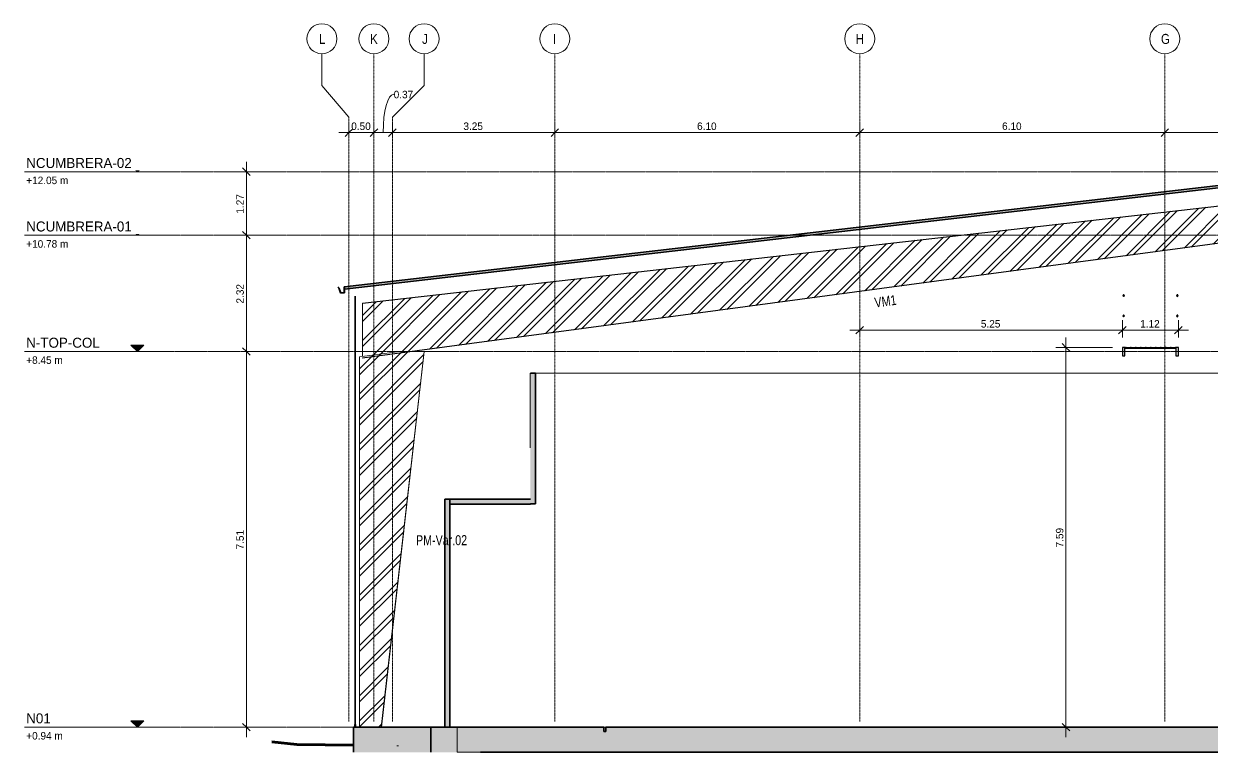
# Model space of a CAD drawing. Header units: centimetres. Extents: x -6751 to 18508, y -134 to 1674.
# Drawn here: x -6751 to -4375, y 44 to 1500 of the extents above; entities that cross this region are included whole.
import ezdxf

# ---------------------------------------------------------------- set-up
doc = ezdxf.new("R2010")
doc.units = ezdxf.units.CM
doc.linetypes.add('Centre', pattern=[3.1750000000000003, 0.6349999999999999, -0.4749999999999999, 1.59, -0.4749999999999999])
doc.linetypes.add('Grid Line', pattern=[2.2224999999999997, 1.27, -0.3174999999999999, 0.3174999999999999, -0.3174999999999999])
for name, color, linetype, lineweight in [('A-ANNO-DIMS', 7, 'Continuous', 9), ('A-ANNO-DIMS-100', 7, 'Continuous', 9), ('A-CLNG', 7, 'Continuous', 9), ('A-FLOR', 7, 'Continuous', 9), ('A-FLOR-HRAL', 7, 'Continuous', 9), ('A-FLOR-LEVL', 7, 'Continuous', 9), ('A-FLOR-PATT', 7, 'Continuous', 35), ('A-GENM', 7, 'Continuous', 9), ('A-ROOF', 7, 'Continuous', 9), ('A-ROOF-MCUT', 7, 'Continuous', 35), ('A-ROOF-PATT', 7, 'Continuous', 35), ('A-WALL', 7, 'Continuous', 9), ('A-WALL-PATT', 7, 'Continuous', 35), ('C-TOPO', 7, 'Continuous', 9), ('I-WALL', 7, 'Continuous', 9), ('S-BEAM', 7, 'Continuous', 9), ('S-BEAM-IDEN', 7, 'Continuous', 18), ('S-COLS', 7, 'Continuous', 9), ('S-COLS-IDEN', 7, 'Continuous', 9), ('S-GRID', 7, 'Continuous', 9), ('S-GRID-IDEN', 7, 'Continuous', 9)]:
    doc.layers.add(name, color=color, linetype=linetype, lineweight=lineweight)
doc.styles.add('Century Gothic', font='GOTHIC.TTF', dxfattribs={"height": 19.99999999999998})
doc.styles.add('Century Gothic_1', font='GOTHIC.TTF', dxfattribs={"height": 14.99999999999998})
doc.styles.add('Century Gothic_2', font='GOTHIC.TTF', dxfattribs={"width": 0.8, "height": 19.99999999999998})
doc.styles.add('Saira Condensed', font='SairaCondensed-Regular.ttf', dxfattribs={"height": 19.99999999999998})
doc.dimstyles.new('FCA_N_Cotas_E100', dxfattribs={"dimscale": 30.48, "dimtxt": 15.66252404576288, "dimasz": 0.4921259842519685, "dimexe": 0.6561679790026247, "dimexo": 0.6561680218144359, "dimgap": 0.03280839895013123, "dimtad": 1, "dimlfac": 0.01, "dimrnd": 0.01, "dimzin": 0, "dimdsep": 46, "dimtxsty": 'Century Gothic_1', "dimblk1": 'OBLIQUE', "dimblk2": 'OBLIQUE', "dimsah": 1, "dimcen": 0.09, "dimdle": 0.6561679790026247, "dimadec": 3, "dimazin": 2, "dimtfac": 1, "dimtdec": 4, "dimtix": 1, "dimtmove": 0, "dimatfit": 3, "dimfxl": 1, "dimtvp": 1, "dimtolj": 1, "dimtzin": 0, "dimarcsym": 2})
doc.dimstyles.new('FCA_N_Cotas_E100_1', dxfattribs={"dimscale": 30.48, "dimtxt": 15.66252404576288, "dimasz": 0.4921259842519685, "dimexe": 0.6561679790026247, "dimexo": 0.6561680218144359, "dimgap": 0.03280839895013123, "dimtad": 1, "dimlfac": 0.01, "dimrnd": 0.01, "dimzin": 0, "dimdsep": 46, "dimtxsty": 'Century Gothic_1', "dimblk1": 'OBLIQUE', "dimblk2": 'OBLIQUE', "dimsah": 1, "dimcen": 0.09, "dimdle": 0.6561679790026247, "dimadec": 3, "dimazin": 2, "dimtfac": 1, "dimtdec": 4, "dimtix": 1, "dimtmove": 1, "dimatfit": 3, "dimfxl": 1, "dimtvp": 1, "dimtolj": 1, "dimtzin": 0, "dimarcsym": 2})
pattern_1 = [(45, (0, 0), (-25.14471713899363, 25.14471713899363), []), (45, (0, 38.1), (-25.14471713899363, 25.14471713899363), [])]

# ---------------------------------------------------------------- blocks, each defined once
blk = doc.blocks.new('PQ_RVR_ARQ-01_ZZ_ZZ_MO_T_A_rvt-1-Elevación Eje 17')
at = {"layer": 'A-FLOR-PATT', "lineweight": 9, "true_color": 0xeaeaea}
blk.add_hatch(color=254, dxfattribs=at).paths.add_polyline_path([(-5870.584719506881, 539.99999999996), (-5737.48877552171, 539.99999999996), (-5737.48877552171, 549.9999999999599), (-5898.9172155008, 549.9999999999599), (-5898.9172155008, 539.99999999996)])
at = {"layer": 'A-ROOF-PATT', "lineweight": 9, "true_color": 0xeaeaea}
blk.add_hatch(color=254, dxfattribs=at).paths.add_polyline_path([(-2152.876348560925, 966.1211282790262), (-2152.876348560925, 971.1544872618617), (-4147.358685320415, 1201.930021859343), (-6109.620353959135, 974.5314956027801), (-6109.620353959135, 969.4980336984269), (-4147.358240913394, 1196.896611455512), (-2171.935462560311, 968.3264008658513)])
at = {"layer": 'A-WALL-PATT', "lineweight": 9, "true_color": 0xeaeaea}
for points in [[(-6088.212608240855, 99.00000000000001), (-6087.712608240855, 99.00000000000001), (-6087.712608240855, 955.5304604489274), (-6088.212608240855, 955.5304604489274), (-6088.212608240855, 385.9637221140121)], [(-5737.488775521703, 540.1483235341456), (-5727.488634118401, 540.1483235341456), (-5727.488634118401, 801.5449196125185), (-5737.488775521703, 801.5449196125185), (-5737.488775521703, 728.1526937201567)], [(-5908.431002869091, 94.00000000000028), (-5898.43100286909, 94.00000000000028), (-5898.43100286909, 549.9411811077658), (-5908.431002869091, 549.9411811077658), (-5908.431002869091, 385.9637221140121)], [(-6089.462608240856, 94.00000000000028), (-6086.962608240856, 94.00000000000028), (-6086.962608240856, 99.00000000000001), (-6089.462608240856, 99.00000000000001)]]:
    blk.add_hatch(color=254, dxfattribs=at).paths.add_polyline_path(points)
at = {"layer": 'A-WALL-PATT', "lineweight": 9, "true_color": 0xe5e5e5}
h = blk.add_hatch(dxfattribs=at)
h.set_pattern_fill('FP_2', color=254, style=0, pattern_type=2)
h.set_pattern_definition([(90, (-5737.326999999999, 0), (-0.15954, 9.769007516798438e-18), [])])
h.paths.add_polyline_path([(-5737.488859863287, 549.9999999999599), (-5737.488859863287, 801.5449118042001), (-5737.648385009771, 801.5449118042001), (-5737.644313304113, 549.9999999999599)])
at = {"layer": 'A-CLNG', "color": 254, "lineweight": 18, "true_color": 0xe5e5e5}
blk.add_line((-2394.268014914476, 801.5449196125174), (-5727.488634118396, 801.5449196125174), dxfattribs=at)
at = {"layer": 'A-FLOR', "color": 254, "true_color": 0xe5e5e5}
blk.add_line((-5898.921292300211, 549.9999999999591), (-5898.917215500795, 549.9999999999591), dxfattribs=at)
at = {"layer": 'A-FLOR', "color": 254, "lineweight": 35, "true_color": 0xcccccc}
for p, q in [((-5737.488775521704, 549.9999999999591), (-5898.917215500795, 549.9999999999591)), ((-5898.917215500795, 549.9999999999591), (-5898.917215500795, 539.9999999999591)), ((-5898.917215500795, 539.9999999999591), (-5737.488775521704, 539.9999999999591)), ((-5737.488775521704, 539.9999999999591), (-5737.488775521704, 540.148309020996)), ((-5590.71406926418, 94.00000000000001), (-5936.918532931602, 94.00000000000001)), ((-5936.918532931602, 94.00000000000001), (-5936.918532931602, 44.00000000000002)), ((-5590.71406926418, 85.11564299829068), (-5590.71406926418, 94.00000000000001)), ((-5586.71406926418, 85.11564299829068), (-5590.71406926418, 85.11564299829068)), ((-3720.707323036598, 94.00000000000001), (-5586.714069264179, 94.00000000000001)), ((-5586.714069264179, 94.00000000000001), (-5586.71406926418, 85.11564299829068)), ((-5836.918532931603, 44.00000000000002), (-270.7688892338819, 44.00000000000002))]:
    blk.add_line(p, q, dxfattribs=at)
at = {"layer": 'A-ROOF', "color": 254, "lineweight": 35, "true_color": 0xcccccc}
for p, q in [((-4147.358685320411, 1201.930021859341), (-6109.62035395913, 974.5314956027787)), ((-6109.62035395913, 969.4980336984255), (-4147.358240913391, 1196.896611455511)), ((-6109.62035395913, 974.5314956027787), (-6109.62035395913, 969.4980336984255))]:
    blk.add_line(p, q, dxfattribs=at)
at = {"layer": 'A-ROOF-MCUT', "color": 254, "true_color": 0xcccccc}
for p, q in [((-6109.62035395913, 974.5314956027787), (-6109.93785395913, 974.5314956027787)), ((-6109.93785395913, 974.5314956027787), (-6109.93785395913, 962.357772350011)), ((-6109.62035395913, 962.0402723500109), (-6109.62035395913, 974.5314956027787)), ((-6120.85035395913, 973.2614956027787), (-6122.12035395913, 973.2614956027787)), ((-6122.12035395913, 973.2614956027787), (-6122.12035395913, 971.9914956027786)), ((-6122.12035395913, 971.9914956027786), (-6120.85035395913, 971.9914956027786)), ((-6121.802853959131, 972.3089956027787), (-6121.802853959131, 972.9439956027786)), ((-6121.802853959131, 972.9439956027786), (-6120.85035395913, 972.9439956027786)), ((-6120.614124227473, 972.3089956027787), (-6121.802853959131, 972.3089956027787)), ((-6120.85035395913, 972.9439956027786), (-6120.85035395913, 973.2614956027787)), ((-6120.85035395913, 971.9914956027786), (-6117.04035395913, 962.0402723500109)), ((-6116.804124227472, 962.357772350011), (-6120.614124227473, 972.3089956027787)), ((-6117.04035395913, 962.0402723500109), (-6109.62035395913, 962.0402723500109)), ((-6109.93785395913, 962.357772350011), (-6116.804124227472, 962.357772350011))]:
    blk.add_line(p, q, dxfattribs=at)
at = {"layer": 'A-WALL', "color": 254, "lineweight": 35, "true_color": 0xcccccc}
for p, q in [((-6087.71260824085, 955.5304604489264), (-6088.21260824085, 955.5304604489264)), ((-6088.21260824085, 955.5304604489264), (-6088.21260824085, 99.00000000000001)), ((-6087.71260824085, 99.00000000000003), (-6087.71260824085, 955.5304604489264)), ((-6088.21260824085, 99.00000000000003), (-6087.71260824085, 99.00000000000003)), ((-5936.918532931602, 94.00000000000001), (-6091.218532931598, 94.00000000000001)), ((-6091.218532931598, 94.00000000000001), (-6091.218532931598, 43.77475050786734)), ((-5936.918532931602, 43.77475050786735), (-5936.918532931602, 94.00000000000001)), ((-5936.918532931602, 44.00000000000001), (-5936.918532931602, 43.7747505078675)), ((-5836.918532931603, 43.77475050786749), (-5836.918532931603, 44.00000000000001))]:
    blk.add_line(p, q, dxfattribs=at)
at = {"layer": 'A-WALL', "color": 254, "true_color": 0xcccccc}
for p, q in [((-6086.96260824085, 99.00000000000003), (-6089.462608240849, 99.00000000000003)), ((-6089.462608240849, 99.00000000000003), (-6089.462608240849, 94)), ((-6086.96260824085, 94), (-6086.96260824085, 99.00000000000003)), ((-6089.462608240849, 94), (-6086.96260824085, 94))]:
    blk.add_line(p, q, dxfattribs=at)
at = {"layer": 'C-TOPO', "color": 254, "lineweight": 70, "true_color": 0xdadada}
for p, q in [((-6204.531413446512, 58.9282454540685), (-6254.761407304059, 64.44929154240391)), ((-6091.218532931598, 58.07919478759421), (-6204.531413446512, 58.9282454540685))]:
    blk.add_line(p, q, dxfattribs=at)
at = {"layer": 'C-TOPO', "color": 254, "true_color": 0xdadada}
for p, q in [((-6204.531514892585, 58.92824901580854), (-6254.761407304065, 64.44929212334014)), ((-6091.218532931604, 58.07919684635203), (-6204.531514892585, 58.92824901580854)), ((-6004.724176025396, 56.71428531646728), (-6001.453970919558, 56.34436451188427))]:
    blk.add_line(p, q, dxfattribs=at)
at = {"layer": 'I-WALL', "color": 254, "lineweight": 35, "true_color": 0xcccccc}
for p, q in [((-5727.488634118396, 801.5449196125174), (-5737.488775521698, 801.5449196125174)), ((-5727.488634118396, 540.1483235341449), (-5727.488634118396, 801.5449196125174)), ((-5898.431002869084, 549.9411811077651), (-5908.431002869085, 549.9411811077651)), ((-5908.431002869085, 549.9411811077651), (-5908.431002869085, 94.00000000000001)), ((-5898.431002869084, 94.00000000000001), (-5898.431002869084, 549.9411811077651)), ((-5737.488775521698, 540.1483235341449), (-5727.488634118396, 540.1483235341449)), ((-5908.431002869085, 94.00000000000001), (-5898.431002869084, 94.00000000000001))]:
    blk.add_line(p, q, dxfattribs=at)
blk = doc.blocks.new('M_RVR_Grating - 1_12 x 1_00-1792500-Elevación Eje 17')
at = {"layer": 'A-GENM', "lineweight": 25}
for p, q in [((-4548.089285714836, 853.2806457278157), (-4553.089285714837, 853.2806457278157)), ((-4553.089285714837, 853.2806457278157), (-4553.089285714837, 836.2806457278157)), ((-4553.089285714837, 836.2806457278157), (-4548.089285714836, 836.2806457278157)), ((-4548.089285714836, 836.2806457278157), (-4548.089285714836, 853.2806457278157)), ((-4441.089285714837, 853.2806457278157), (-4446.089285714838, 853.2806457278157)), ((-4446.089285714838, 853.2806457278157), (-4446.089285714838, 836.2806457278157)), ((-4446.089285714838, 836.2806457278157), (-4441.089285714837, 836.2806457278157)), ((-4441.089285714837, 836.2806457278157), (-4441.089285714837, 853.2806457278157))]:
    blk.add_line(p, q, dxfattribs=at)
at = {"layer": 'A-GENM', "color": 8, "true_color": 0x808080}
for p, q in [((-4548.089285714836, 853.2806457278157), (-4446.089285714838, 853.2806457278157)), ((-4446.089285714838, 851.1806457278158), (-4548.089285714836, 851.1806457278158))]:
    blk.add_line(p, q, dxfattribs=at)
at = {"layer": 'A-GENM', "lineweight": 25}
for centre, radius, start, end in [((-4546.089285714837, 852.7806457278157), 0.5, 0, 180), ((-4546.089285714837, 852.7806457278157), 0.4999999999990905, 180, 0), ((-4536.089285714836, 852.7806457278157), 0.5, 0, 180), ((-4536.089285714836, 852.7806457278157), 0.5, 180, 0), ((-4526.089285714836, 852.7806457278157), 0.5, 0, 180), ((-4526.089285714836, 852.7806457278157), 0.5000000000009095, 180, 0), ((-4516.089285714836, 852.7806457278157), 0.4999999999990905, 0, 180), ((-4516.089285714836, 852.7806457278157), 0.5, 180, 0), ((-4506.089285714836, 852.7806457278157), 0.5, 0, 180), ((-4506.089285714836, 852.7806457278157), 0.5, 180, 0), ((-4496.089285714837, 852.7806457278157), 0.5000000000009095, 0, 180), ((-4496.089285714837, 852.7806457278157), 0.5, 180, 0), ((-4486.089285714836, 852.7806457278157), 0.5, 0, 180), ((-4486.089285714836, 852.7806457278157), 0.5, 180, 0), ((-4476.089285714836, 852.7806457278157), 0.5, 0, 180), ((-4476.089285714836, 852.7806457278157), 0.5, 180, 0), ((-4466.089285714837, 852.7806457278157), 0.5, 0, 180), ((-4466.089285714837, 852.7806457278157), 0.4999999999990905, 180, 0), ((-4456.089285714836, 852.7806457278157), 0.5, 0, 180), ((-4456.089285714836, 852.7806457278157), 0.5, 180, 0), ((-4446.089285714836, 852.7806457278157), 0.5, 0, 180), ((-4446.089285714836, 852.7806457278157), 0.5000000000009095, 180, 0)]:
    blk.add_arc(centre, radius, start, end, dxfattribs=at)
blk = doc.blocks.new('Railings 65 - Railings 41-1815669-Elevación Eje 17')
at = {"layer": 'A-FLOR-HRAL', "lineweight": 25}
for centre, radius, start, end in [((-4550.674816010354, 956.7080483083514), 1.5, 90, 269.9999999999996), ((-4550.674816010354, 956.7080483083514), 1.5, 269.9999999999996, 90), ((-4550.674816010354, 916.0886316530873), 1.5, 90, 269.9999999999996), ((-4550.674816010354, 916.0886316530873), 1.499999999999091, 269.9999999999996, 90)]:
    blk.add_arc(centre, radius, start, end, dxfattribs=at)
blk = doc.blocks.new('Railings 66 - Railings 41-1815707-Elevación Eje 17')
at = {"layer": 'A-FLOR-HRAL', "lineweight": 25}
for centre, radius, start, end in [((-4443.170805064076, 956.708048308351), 1.5, 90, 269.9999999999996), ((-4443.170805064076, 956.708048308351), 1.5, 269.9999999999996, 90), ((-4443.170805064076, 916.0886316530868), 1.5, 90, 269.9999999999996), ((-4443.170805064076, 916.0886316530868), 1.499999999999091, 269.9999999999996, 90)]:
    blk.add_arc(centre, radius, start, end, dxfattribs=at)
blk = doc.blocks.new('Level - Con_Triangulo-1145637-Elevación Eje 17')
at = {"layer": 'A-FLOR-LEVL', "true_color": 0xe2e2e2}
blk.add_hatch(color=254, dxfattribs=at).paths.add_polyline_path([(-6536.47336030648, 106.8645218713756), (-6523.608838435059, 93.99999999995482), (-6510.744316563638, 106.8645218713757)])
at = {"layer": 'A-FLOR-LEVL', "color": 253, "true_color": 0xaaaaaa}
for p, q in [((-6536.47336030648, 106.8645218713756), (-6510.744316563638, 106.8645218713757)), ((-6523.608838435059, 93.99999999995482), (-6536.47336030648, 106.8645218713756)), ((-6510.744316563638, 106.8645218713756), (-6523.608838435059, 93.99999999995482)), ((-6510.744316563638, 93.99999999995481), (-6749.18719426606, 93.99999999995481))]:
    blk.add_line(p, q, dxfattribs=at)
blk = doc.blocks.new('Grid - 3mm-1819951-Elevación Eje 17')
at = {"layer": 'S-GRID-IDEN', "color": 253, "true_color": 0xaaaaaa}
blk.add_circle((-1330.773171477718, 1470.310288063724), 30, dxfattribs=at)
blk = doc.blocks.new('DIMBLOCK1-Elevación Eje 17')
at = {"layer": 'A-ANNO-DIMS-100'}
for p, q in [((-6100.444761395993, 1282.733423863854), (-6100.444761395993, 1302.733423863854)), ((-6050.444761395993, 1282.733423863854), (-6050.444761395993, 1302.733423863854)), ((-6120.444761395993, 1282.733423863854), (-6050.444761395993, 1282.733423863854)), ((-6100.444761395993, 1282.733423863854), (-6100.444761395993, 1273.340024276748)), ((-6050.444761395993, 1282.733423863854), (-6050.444761395993, 1273.340024276748))]:
    blk.add_line(p, q, dxfattribs=at)
at = {"layer": 'A-ANNO-DIMS-100', "lineweight": 35}
for p, q in [((-6100.444761395993, 1282.733423863854), (-6092.944761395993, 1290.233423863854)), ((-6050.444761395993, 1282.733423863854), (-6042.944761395993, 1290.233423863854)), ((-6100.444761395993, 1282.733423863854), (-6107.944761395993, 1275.233423863854)), ((-6050.444761395993, 1282.733423863854), (-6057.944761395993, 1275.233423863854))]:
    blk.add_line(p, q, dxfattribs=at)
at = {"layer": 'A-ANNO-DIMS-100', "color": 0, "insert": (-6095.830903804763, 1302.959819241282), "char_height": 15, "width": 48.92674178104976, "attachment_point": 1, "line_spacing_factor": 0.9845015114479527, "style": 'Century Gothic_1'}
blk.add_mtext('0.50', dxfattribs=at)
blk = doc.blocks.new('_Oblique')
at = {"color": 0, "linetype": 'ByBlock', "lineweight": -2}
blk.add_line((-0.5, -0.5), (0.5, 0.5), dxfattribs=at)
blk = doc.blocks.new('DIMBLOCK2-Elevación Eje 17')
at = {"layer": 'A-ANNO-DIMS-100'}
for p, q in [((-6050.444761395993, 1282.733423863854), (-6050.444761395993, 1302.733423863854)), ((-6013.539127185049, 1282.733423863854), (-6013.539127185049, 1302.733423863854)), ((-6050.444761395993, 1282.733423863854), (-6013.539127185049, 1282.733423863854)), ((-6050.444761395993, 1282.733423863854), (-6050.444761395993, 1273.340024276748)), ((-6013.539127185049, 1282.733423863854), (-6013.539127185049, 1273.340024276748))]:
    blk.add_line(p, q, dxfattribs=at)
at = {"layer": 'A-ANNO-DIMS-100', "lineweight": 35}
for p, q in [((-6050.444761395993, 1282.733423863854), (-6042.944761395993, 1290.233423863854)), ((-6013.539127185049, 1282.733423863854), (-6006.039127185049, 1290.233423863854)), ((-6050.444761395993, 1282.733423863854), (-6057.944761395993, 1275.233423863854)), ((-6013.539127185049, 1282.733423863854), (-6021.039127185049, 1275.233423863854))]:
    blk.add_line(p, q, dxfattribs=at)
at = {"layer": 'A-ANNO-DIMS-100'}
blk.add_ellipse((-6010.899540490122, 1282.733423863854), major_axis=(0, 76.64953763660651), ratio=0.2751797916955233, start_param=1.554312234475219e-15, end_param=1.570796326794898, dxfattribs=at)
at = {"layer": 'A-ANNO-DIMS-100', "color": 0, "insert": (-6010.899540490122, 1366.303087984789), "char_height": 15, "width": 48.92674178104976, "attachment_point": 1, "line_spacing_factor": 0.9845015114479527, "style": 'Century Gothic_1'}
blk.add_mtext('0.37', dxfattribs=at)
blk = doc.blocks.new('DIMBLOCK3-Elevación Eje 17')
at = {"layer": 'A-ANNO-DIMS-100'}
for p, q in [((-6013.539127185049, 1282.733423863854), (-6013.539127185049, 1302.733423863854)), ((-5688.539127185049, 1282.733423863854), (-5688.539127185049, 1302.733423863854)), ((-6013.539127185049, 1282.733423863854), (-5688.539127185049, 1282.733423863854)), ((-6013.539127185049, 1282.733423863854), (-6013.539127185049, 1273.340024276748)), ((-5688.539127185049, 1282.733423863854), (-5688.539127185049, 1273.340024276748))]:
    blk.add_line(p, q, dxfattribs=at)
at = {"layer": 'A-ANNO-DIMS-100', "lineweight": 35}
for p, q in [((-6013.539127185049, 1282.733423863854), (-6006.039127185049, 1290.233423863854)), ((-5688.539127185049, 1282.733423863854), (-5681.039127185049, 1290.233423863854)), ((-6013.539127185049, 1282.733423863854), (-6021.039127185049, 1275.233423863854)), ((-5688.539127185049, 1282.733423863854), (-5696.039127185049, 1275.233423863854))]:
    blk.add_line(p, q, dxfattribs=at)
at = {"layer": 'A-ANNO-DIMS-100', "color": 0, "insert": (-5871.42526959382, 1302.959819241282), "char_height": 15, "width": 48.92674178104976, "attachment_point": 1, "line_spacing_factor": 0.9845015114479527, "style": 'Century Gothic_1'}
blk.add_mtext('3.25', dxfattribs=at)
blk = doc.blocks.new('DIMBLOCK4-Elevación Eje 17')
at = {"layer": 'A-ANNO-DIMS-100'}
for p, q in [((-5688.539127185049, 1282.733423863854), (-5688.539127185049, 1302.733423863854)), ((-5078.539127185049, 1282.733423863854), (-5078.539127185049, 1302.733423863854)), ((-5688.539127185049, 1282.733423863854), (-5078.539127185049, 1282.733423863854)), ((-5688.539127185049, 1282.733423863854), (-5688.539127185049, 1273.340024276748)), ((-5078.539127185049, 1282.733423863854), (-5078.539127185049, 1273.340024276748))]:
    blk.add_line(p, q, dxfattribs=at)
at = {"layer": 'A-ANNO-DIMS-100', "lineweight": 35}
for p, q in [((-5688.539127185049, 1282.733423863854), (-5681.039127185049, 1290.233423863854)), ((-5078.539127185049, 1282.733423863854), (-5071.039127185049, 1290.233423863854)), ((-5688.539127185049, 1282.733423863854), (-5696.039127185049, 1275.233423863854)), ((-5078.539127185049, 1282.733423863854), (-5086.039127185049, 1275.233423863854))]:
    blk.add_line(p, q, dxfattribs=at)
at = {"layer": 'A-ANNO-DIMS-100', "color": 0, "insert": (-5403.92526959382, 1302.959819241282), "char_height": 15, "width": 48.92674178104976, "attachment_point": 1, "line_spacing_factor": 0.9845015114479527, "style": 'Century Gothic_1'}
blk.add_mtext('6.10', dxfattribs=at)
blk = doc.blocks.new('DIMBLOCK5-Elevación Eje 17')
at = {"layer": 'A-ANNO-DIMS-100'}
for p, q in [((-5078.539127185049, 1282.733423863854), (-5078.539127185049, 1302.733423863854)), ((-4468.258722055021, 1282.733423863854), (-4468.258722055021, 1302.733423863854)), ((-5078.539127185049, 1282.733423863854), (-4468.258722055021, 1282.733423863854)), ((-5078.539127185049, 1282.733423863854), (-5078.539127185049, 1273.340024276748)), ((-4468.258722055021, 1282.733423863854), (-4468.258722055021, 1273.340024276748))]:
    blk.add_line(p, q, dxfattribs=at)
at = {"layer": 'A-ANNO-DIMS-100', "lineweight": 35}
for p, q in [((-5078.539127185049, 1282.733423863854), (-5071.039127185049, 1290.233423863854)), ((-4468.258722055021, 1282.733423863854), (-4460.758722055021, 1290.233423863854)), ((-5078.539127185049, 1282.733423863854), (-5086.039127185049, 1275.233423863854)), ((-4468.258722055021, 1282.733423863854), (-4475.758722055021, 1275.233423863854))]:
    blk.add_line(p, q, dxfattribs=at)
at = {"layer": 'A-ANNO-DIMS-100', "color": 0, "insert": (-4793.785067028806, 1302.959819241282), "char_height": 15, "width": 48.92674178104976, "attachment_point": 1, "line_spacing_factor": 0.9845015114479527, "style": 'Century Gothic_1'}
blk.add_mtext('6.10', dxfattribs=at)
blk = doc.blocks.new('DIMBLOCK6-Elevación Eje 17')
at = {"layer": 'A-ANNO-DIMS-100'}
for p, q in [((-4468.258722055021, 1282.733423863854), (-4468.258722055021, 1302.733423863854)), ((-3768.258722055021, 1282.733423863854), (-3768.258722055021, 1302.733423863854)), ((-4468.258722055021, 1282.733423863854), (-3768.258722055021, 1282.733423863854)), ((-4468.258722055021, 1282.733423863854), (-4468.258722055021, 1273.340024276748)), ((-3768.258722055021, 1282.733423863854), (-3768.258722055021, 1273.340024276748))]:
    blk.add_line(p, q, dxfattribs=at)
at = {"layer": 'A-ANNO-DIMS-100', "lineweight": 35}
for p, q in [((-4468.258722055021, 1282.733423863854), (-4460.758722055021, 1290.233423863854)), ((-3768.258722055021, 1282.733423863854), (-3760.758722055021, 1290.233423863854)), ((-4468.258722055021, 1282.733423863854), (-4475.758722055021, 1275.233423863854)), ((-3768.258722055021, 1282.733423863854), (-3775.758722055021, 1275.233423863854))]:
    blk.add_line(p, q, dxfattribs=at)
at = {"layer": 'A-ANNO-DIMS-100', "color": 0, "insert": (-4138.644864463792, 1302.959819241282), "char_height": 15, "width": 48.92674178104976, "attachment_point": 1, "line_spacing_factor": 0.9845015114479527, "style": 'Century Gothic_1'}
blk.add_mtext('7.00', dxfattribs=at)
blk = doc.blocks.new('DIMBLOCK13-Elevación Eje 17')
at = {"layer": 'A-ANNO-DIMS-100', "lineweight": 35}
for p, q in [((-6305.542068949644, 1204.505043905773), (-6313.042068949644, 1212.005043905774)), ((-6305.542068949644, 1204.505043905773), (-6298.042068949644, 1197.005043905773)), ((-6305.542068949644, 1077.507959054845), (-6313.042068949644, 1085.007959054846)), ((-6305.542068949644, 1077.507959054845), (-6298.042068949644, 1070.007959054845))]:
    blk.add_line(p, q, dxfattribs=at)
at = {"layer": 'A-ANNO-DIMS-100'}
for p, q in [((-6305.542068949644, 1224.505043905773), (-6305.542068949644, 1077.507959054845)), ((-6305.542068949645, 1204.505043905773), (-6314.935468536752, 1204.505043905773)), ((-6305.542068949645, 1204.505043905773), (-6285.542068949645, 1204.505043905773)), ((-6305.542068949644, 1077.507959054845), (-6314.935468536752, 1077.507959054845)), ((-6305.542068949644, 1077.507959054845), (-6285.542068949644, 1077.507959054845))]:
    blk.add_line(p, q, dxfattribs=at)
at = {"layer": 'A-ANNO-DIMS-100', "color": 0, "insert": (-6325.768464327073, 1120.620359071539), "char_height": 15, "width": 48.92674178104976, "attachment_point": 1, "rotation": 90, "line_spacing_factor": 0.9845015114479527, "style": 'Century Gothic_1'}
blk.add_mtext('1.27', dxfattribs=at)
blk = doc.blocks.new('DIMBLOCK14-Elevación Eje 17')
at = {"layer": 'A-ANNO-DIMS-100'}
for p, q in [((-6305.542068949644, 1077.507959054845), (-6314.935468536752, 1077.507959054845)), ((-6305.542068949644, 1077.507959054845), (-6305.542068949643, 845.1027828485935)), ((-6305.542068949644, 1077.507959054845), (-6285.542068949644, 1077.507959054845)), ((-6305.542068949642, 845.1027828485936), (-6314.935468536752, 845.1027828485935)), ((-6305.542068949642, 845.1027828485936), (-6285.542068949643, 845.1027828485938))]:
    blk.add_line(p, q, dxfattribs=at)
at = {"layer": 'A-ANNO-DIMS-100', "lineweight": 35}
for p, q in [((-6305.542068949644, 1077.507959054845), (-6313.042068949644, 1085.007959054846)), ((-6305.542068949644, 1077.507959054845), (-6298.042068949644, 1070.007959054845)), ((-6305.542068949643, 845.1027828485935), (-6313.042068949643, 852.6027828485934)), ((-6305.542068949643, 845.1027828485935), (-6298.042068949643, 837.6027828485936))]:
    blk.add_line(p, q, dxfattribs=at)
at = {"layer": 'A-ANNO-DIMS-100', "color": 0, "insert": (-6325.768464327071, 940.9192285429488), "char_height": 15, "width": 48.92674178104976, "attachment_point": 1, "rotation": 90, "line_spacing_factor": 0.9845015114479527, "style": 'Century Gothic_1'}
blk.add_mtext('2.32', dxfattribs=at)
blk = doc.blocks.new('DIMBLOCK15-Elevación Eje 17')
at = {"layer": 'A-ANNO-DIMS-100'}
for p, q in [((-6305.542068949642, 845.1027828485936), (-6314.935468536752, 845.1027828485935)), ((-6305.542068949643, 845.1027828485935), (-6305.542068949639, 73.99999999995622)), ((-6305.542068949642, 845.1027828485936), (-6285.542068949643, 845.1027828485938)), ((-6305.542068949638, 93.99999999995617), (-6314.935468536743, 93.99999999995617)), ((-6305.542068949638, 93.99999999995617), (-6285.542068949638, 93.99999999995617))]:
    blk.add_line(p, q, dxfattribs=at)
at = {"layer": 'A-ANNO-DIMS-100', "lineweight": 35}
for p, q in [((-6305.542068949643, 845.1027828485935), (-6313.042068949643, 852.6027828485934)), ((-6305.542068949643, 845.1027828485935), (-6298.042068949643, 837.6027828485936)), ((-6305.542068949639, 93.99999999995617), (-6313.042068949639, 101.4999999999561)), ((-6305.542068949639, 93.99999999995617), (-6298.042068949639, 86.49999999995622))]:
    blk.add_line(p, q, dxfattribs=at)
at = {"layer": 'A-ANNO-DIMS-100', "color": 0, "insert": (-6325.768464327068, 449.1652490155042), "char_height": 15, "width": 48.92674178104976, "attachment_point": 1, "rotation": 90, "line_spacing_factor": 0.9845015114479527, "style": 'Century Gothic_1'}
blk.add_mtext('7.51', dxfattribs=at)
blk = doc.blocks.new('DIMBLOCK16-Elevación Eje 17')
at = {"layer": 'A-ANNO-DIMS-100', "lineweight": 35}
for p, q in [((-4665.913134152748, 853.2806457278158), (-4673.413134152748, 860.7806457278159)), ((-4665.913134152748, 853.2806457278158), (-4658.413134152748, 845.7806457278158)), ((-4665.913134152748, 93.99999999996747), (-4673.413134152748, 101.4999999999675)), ((-4665.913134152748, 93.99999999996747), (-4658.413134152748, 86.49999999996747))]:
    blk.add_line(p, q, dxfattribs=at)
at = {"layer": 'A-ANNO-DIMS-100'}
for p, q in [((-4665.913134152748, 873.2806457278158), (-4665.913134152748, 73.99999999996747)), ((-4665.913134152748, 853.2806457278157), (-4685.913134152748, 853.2806457278157)), ((-4665.913134152748, 853.2806457278157), (-4573.08928701974, 853.2806457278157)), ((-4665.913134152748, 93.99999999996744), (-4675.306533739852, 93.99999999996744)), ((-4665.913134152748, 93.99999999996744), (-4645.913134152748, 93.99999999996744))]:
    blk.add_line(p, q, dxfattribs=at)
at = {"layer": 'A-ANNO-DIMS-100', "color": 0, "insert": (-4686.139529530175, 453.2541804551208), "char_height": 15, "width": 48.92674178104976, "attachment_point": 1, "rotation": 90, "line_spacing_factor": 0.9845015114479527, "style": 'Century Gothic_1'}
blk.add_mtext('7.59', dxfattribs=at)
blk = doc.blocks.new('DIMBLOCK17-Elevación Eje 17')
at = {"layer": 'A-ANNO-DIMS-100'}
for p, q in [((-5078.539127185049, 887.6849795930974), (-5078.539127185049, 907.6849795930974)), ((-4553.089285714837, 887.6849795930974), (-4553.089285714837, 907.6849795930974)), ((-5098.539127185049, 887.6849795930974), (-4553.089285714837, 887.6849795930974)), ((-5078.539127185049, 887.6849795930974), (-5078.539127185049, 878.2915800059915)), ((-4553.089285714837, 887.6849795930974), (-4553.089285714837, 873.2806470327198))]:
    blk.add_line(p, q, dxfattribs=at)
at = {"layer": 'A-ANNO-DIMS-100', "lineweight": 35}
for p, q in [((-5078.539127185049, 887.6849795930974), (-5086.039127185049, 880.1849795930974)), ((-5078.539127185049, 887.6849795930974), (-5071.039127185049, 895.1849795930974)), ((-4553.089285714837, 887.6849795930974), (-4560.589285714837, 880.1849795930974)), ((-4553.089285714837, 887.6849795930974), (-4545.589285714837, 895.1849795930974))]:
    blk.add_line(p, q, dxfattribs=at)
at = {"layer": 'A-ANNO-DIMS-100', "color": 0, "insert": (-4836.200348858714, 907.9113749705255), "char_height": 15, "width": 48.92674178104976, "attachment_point": 1, "line_spacing_factor": 0.9845015114479527, "style": 'Century Gothic_1'}
blk.add_mtext('5.25', dxfattribs=at)
blk = doc.blocks.new('DIMBLOCK18-Elevación Eje 17')
at = {"layer": 'A-ANNO-DIMS-100'}
for p, q in [((-4553.089285714837, 887.6849795930974), (-4553.089285714837, 907.6849795930974)), ((-4441.089285714836, 887.6849795930974), (-4441.089285714836, 907.6849795930974)), ((-4553.089285714837, 887.6849795930974), (-4421.089285714836, 887.6849795930974)), ((-4553.089285714837, 887.6849795930974), (-4553.089285714837, 873.2806470327198)), ((-4441.089285714836, 887.6849795930974), (-4441.089285714836, 873.2806470327198))]:
    blk.add_line(p, q, dxfattribs=at)
at = {"layer": 'A-ANNO-DIMS-100', "lineweight": 35}
for p, q in [((-4553.089285714837, 887.6849795930974), (-4560.589285714837, 880.1849795930974)), ((-4553.089285714837, 887.6849795930974), (-4545.589285714837, 895.1849795930974)), ((-4441.089285714836, 887.6849795930974), (-4448.589285714836, 880.1849795930974)), ((-4441.089285714836, 887.6849795930974), (-4433.589285714836, 895.1849795930974))]:
    blk.add_line(p, q, dxfattribs=at)
at = {"layer": 'A-ANNO-DIMS-100', "color": 0, "insert": (-4517.475428123607, 907.9113749705255), "char_height": 15, "width": 48.92674178104976, "attachment_point": 1, "line_spacing_factor": 0.9845015114479527, "style": 'Century Gothic_1'}
blk.add_mtext('1.12', dxfattribs=at)

msp = doc.modelspace()

# ---------------------------------------------------------------- hatches: boundary and pattern name
at = {"layer": 'A-FLOR', "true_color": 0x9a9a9a}
msp.add_hatch(color=253, dxfattribs=at).paths.add_polyline_path([(-281.8175611554485, 43.99999999999996), (-249.9827430311077, 43.99999999999996), (-249.9827430311077, 94.00000000000028), (-5883.732022597836, 94.00000000000028), (-5883.732022597836, 43.99999999999996), (-300.0227464477085, 43.99999999999996)])
at = {"layer": 'A-WALL-PATT', "lineweight": 9, "true_color": 0x9a9a9a}
for points in [[(-5999.129847382781, 43.77475050786736), (-5936.918532931608, 43.77475050786736), (-5936.918532931608, 94.00000000000028), (-6091.218532931604, 94.00000000000028), (-6091.218532931604, 43.77475050786736), (-6033.032585919579, 43.77475050786736)], [(-5836.918532931608, 43.77475050786736), (-5836.918532931608, 43.99999999999996), (-5883.732022597836, 43.99999999999996), (-5883.732022597836, 94.00000000000028), (-5936.918532931608, 94.00000000000028), (-5936.918532931608, 43.77475050786736), (-5870.584719506881, 43.77475050786736)]]:
    msp.add_hatch(color=253, dxfattribs=at).paths.add_polyline_path(points)
at = {"layer": 'S-BEAM', "true_color": 0xc0c0c0}
h = msp.add_hatch(dxfattribs=at)
h.set_pattern_fill('FP_6', color=9, style=0, pattern_type=2)
h.set_pattern_definition(pattern_1)
h.paths.add_polyline_path([(-6073.059580787106, 940.9958729762485), (-4139.375294799802, 1160.864150522149), (-4139.375294799802, 1161.44988277084), (-6073.059580787106, 941.5816052249403)])
h = msp.add_hatch(dxfattribs=at)
h.set_pattern_fill('FP_6', color=9, style=0, pattern_type=2)
h.set_pattern_definition(pattern_1)
h.paths.add_polyline_path([(-6073.059580787106, 835.0145925121132), (-5999.129847382781, 845.1027828485815), (-5977.12043988153, 845.1027828485815), (-4139.375294799802, 1091.378702564072), (-4139.375294799804, 1160.864150522149), (-6073.059580787106, 940.9958729762483), (-6073.059580787106, 845.1027828485817)])
h = msp.add_hatch(dxfattribs=at)
h.set_pattern_fill('FP_3', color=9, style=0, pattern_type=2)
h.set_pattern_definition(pattern_1)
h.paths.add_polyline_path([(-6073.059580787106, 831.6586924274757), (-4139.375294799802, 1090.79140037961), (-4139.375294799802, 1091.37870256407), (-6073.059580787106, 832.2459946119384)])
at = {"layer": 'S-COLS', "true_color": 0xc0c0c0}
h = msp.add_hatch(dxfattribs=at)
h.set_pattern_fill('FP_3', color=9, style=0, pattern_type=2)
h.set_pattern_definition(pattern_1)
h.paths.add_polyline_path([(-6079.05260757706, 93.9999999999873), (-6079.052607577056, 834.196805240814), (-6079.634706171721, 834.1173741222757), (-6079.634706171722, 93.9999999999873)])
h = msp.add_hatch(dxfattribs=at)
h.set_pattern_fill('FP_3', color=9, style=0, pattern_type=2)
h.set_pattern_definition(pattern_1)
h.paths.add_polyline_path([(-6035.956804766383, 93.9999999999873), (-5950.216804766382, 845.1027828485815), (-5972.737909346514, 845.1027828485817), (-6073.059580787106, 831.6586924274757), (-6073.059580787106, 832.2459946119384), (-5977.120439881527, 845.1027828485817), (-5999.129847382781, 845.1027828485817), (-6079.052607577059, 834.1968052408138), (-6079.05260757706, 93.9999999999873), (-6062.673063405473, 93.9999999999873)])
h = msp.add_hatch(dxfattribs=at)
h.set_pattern_fill('FP_3', color=9, style=0, pattern_type=2)
h.set_pattern_definition(pattern_1)
h.paths.add_polyline_path([(-6035.956804766383, 93.9999999999873), (-6035.374706171721, 93.9999999999873), (-5949.63470617172, 845.1027828485815), (-5950.216804766382, 845.1027828485815), (-6002.628517206166, 385.9637221140121)])

# ---------------------------------------------------------------- linework, layer by layer
at = {"layer": 'A-FLOR', "color": 8, "true_color": 0x808080}
for p, q in [((-2216.19546256031, 94.00000000000001), (-5883.732022597829, 94.00000000000001)), ((-5836.918532931603, 44.00000000000001), (-249.9827430311086, 44.00000000000002))]:
    msp.add_line(p, q, dxfattribs=at)
at = {"layer": 'A-FLOR-LEVL', "color": 253, "linetype": 'Centre', "true_color": 0xaaaaaa}
for p, q in [((147.8956663173272, 845.1027828485936), (-6510.744316563642, 845.1027828485936)), ((-6510.744316563642, 93.9999999999546), (147.8956663173272, 94.00000000000104))]:
    msp.add_line(p, q, dxfattribs=at)
at = {"layer": 'A-WALL', "lineweight": 35}
for p, q in [((-6079.634706171716, 94.00000000000001), (-6091.218532931598, 94.00000000000001)), ((-6091.218532931598, 94.00000000000001), (-6091.218532931598, 43.77475050786734)), ((-5883.732022597829, 94.00000000000001), (-6035.374706171716, 94.00000000000001)), ((-5936.918532931602, 43.77475050786735), (-5936.918532931602, 94.00000000000001)), ((-5836.918532931603, 43.77475050786749), (-5836.918532931603, 44.00000000000001))]:
    msp.add_line(p, q, dxfattribs=at)
at = {"layer": 'A-WALL'}
for p, q in [((-5883.732022597829, 44.00000000000002), (-5883.732022597829, 94.00000000000001)), ((-5836.918532931603, 44.00000000000001), (-5883.732022597829, 44.00000000000002))]:
    msp.add_line(p, q, dxfattribs=at)
at = {"layer": 'S-BEAM'}
for p, q in [((-6073.0595807871, 941.5816052249389), (-4139.375294799798, 1161.449882770839)), ((-6073.0595807871, 940.9958729762471), (-4139.375294799798, 1160.864150522147)), ((-6073.0595807871, 832.2459946119372), (-4139.375294799798, 1091.378702564071)), ((-6073.0595807871, 831.6586924274746), (-4139.375294799798, 1090.791400379608)), ((-6073.0595807871, 940.9958729762471), (-6073.0595807871, 941.5816052249389)), ((-6073.0595807871, 835.014592512112), (-6073.0595807871, 940.995872976247)), ((-6073.0595807871, 831.6586924274746), (-6073.0595807871, 832.2459946119372))]:
    msp.add_line(p, q, dxfattribs=at)
at = {"layer": 'S-COLS'}
for p, q in [((-6079.052607577052, 834.1968052408129), (-6079.634706171714, 834.1173741222744)), ((-6079.634706171714, 834.1173741222744), (-6079.634706171716, 93.99999999998697)), ((-5999.129847382777, 845.1027828485805), (-6079.052607577053, 834.1968052408128)), ((-6079.052607577052, 834.1968052408129), (-6079.052607577054, 93.99999999998697)), ((-5950.216804766375, 845.1027828485805), (-6035.956804766377, 93.99999999998697)), ((-5949.634706171714, 845.1027828485804), (-6035.374706171716, 93.99999999998697)), ((-5999.129847382777, 845.1027828485805), (-5977.120439881523, 845.1027828485805)), ((-5972.737909346508, 845.1027828485805), (-5950.216804766376, 845.1027828485805)), ((-5950.216804766375, 845.1027828485805), (-5949.634706171714, 845.1027828485805)), ((-6079.052607577055, 93.99999999998697), (-6079.634706171716, 93.99999999998697)), ((-6035.956804766377, 93.99999999998698), (-6079.052607577055, 93.99999999998698)), ((-6035.374706171716, 93.99999999998697), (-6035.956804766377, 93.99999999998697))]:
    msp.add_line(p, q, dxfattribs=at)
at = {"layer": 'S-GRID', "color": 253, "true_color": 0xaaaaaa}
for p, q in [((-6154.527682814499, 1376.810288063725), (-6154.527682814499, 1440.310288063725)), ((-5950.039127185049, 1376.810288063725), (-5950.039127185049, 1440.310288063725)), ((-6100.444761395993, 1313.310288063725), (-6154.527682814499, 1376.810288063725)), ((-6013.539127185049, 1313.310288063725), (-5950.039127185049, 1376.810288063725))]:
    msp.add_line(p, q, dxfattribs=at)
at = {"layer": 'S-GRID', "color": 253, "linetype": 'Grid Line', "true_color": 0xaaaaaa}
for p, q in [((-6050.444761395993, 105.2940122527578), (-6050.444761395993, 1440.310288063725)), ((-5688.539127185049, 105.2940122527578), (-5688.539127185049, 1440.310288063725)), ((-5078.539127185049, 105.2940122527578), (-5078.539127185049, 1440.310288063725)), ((-4468.258722055021, 105.2940122527578), (-4468.258722055021, 1440.310288063725)), ((-6100.444761395993, 105.2940122527578), (-6100.444761395993, 1313.310288063725)), ((-6013.539127185049, 105.2940122527578), (-6013.539127185049, 1313.310288063725))]:
    msp.add_line(p, q, dxfattribs=at)

# ---------------------------------------------------------------- block references
at = {"lineweight": 5}
msp.add_blockref('PQ_RVR_ARQ-01_ZZ_ZZ_MO_T_A_rvt-1-Elevación Eje 17', (0, 0), dxfattribs=at)
at = {"layer": 'A-FLOR-HRAL', "lineweight": 25}
for name in ['Railings 65 - Railings 41-1815669-Elevación Eje 17', 'Railings 66 - Railings 41-1815707-Elevación Eje 17']:
    msp.add_blockref(name, (0, 0), dxfattribs=at)
at = {"layer": 'A-FLOR-LEVL', "color": 253, "true_color": 0xaaaaaa}
for p in [(0, 1110.505043905818), (0, 983.5079590548902), (0, 751.1027828486385), (0, 0)]:
    msp.add_blockref('Level - Con_Triangulo-1145637-Elevación Eje 17', p, dxfattribs=at)
at = {"layer": 'A-GENM', "color": 8, "true_color": 0x808080}
msp.add_blockref('M_RVR_Grating - 1_12 x 1_00-1792500-Elevación Eje 17', (0, 0), dxfattribs=at)
at = {"layer": 'S-GRID-IDEN', "color": 253, "true_color": 0xaaaaaa}
for p in [(-4823.754511336775, 0), (-4719.67158991827, 0), (-4619.265955707327, 0), (-4357.765955707327, 0), (-3747.765955707328, 0), (-3137.4855505773, 0)]:
    msp.add_blockref('Grid - 3mm-1819951-Elevación Eje 17', p, dxfattribs=at)

# ---------------------------------------------------------------- texts
at = {"layer": 'S-BEAM-IDEN', "lineweight": 9, "insert": (-5050.21691653333, 952.5469002646064), "char_height": 19.99999999999998, "width": 60.28689999999995, "attachment_point": 1, "rotation": 7.63272351489479, "style": 'Century Gothic_2'}
msp.add_mtext('VM1', dxfattribs=at)
at = {"layer": 'S-COLS-IDEN', "insert": (-5966.292429242912, 477.7571484258369), "char_height": 19.99999999999998, "width": 134.6834999999999, "attachment_point": 1, "style": 'Century Gothic_2'}
msp.add_mtext('PM-Var.02', dxfattribs=at)
at = {"layer": 'S-GRID-IDEN', "color": 253, "true_color": 0xaaaaaa, "char_height": 19.99999999999998, "attachment_point": 1, "style": 'Saira Condensed'}
for s, insert, width in [('L', (-6160.451375953923, 1479.989765791407), 13.62868749999999), ('K', (-6058.018454535418, 1479.989765791407), 17.63712499999998), ('J', (-5954.012820324473, 1479.989765791407), 8.818562499999992), ('I', (-5692.162820324474, 1479.989765791407), 8.016874999999994), ('H', (-5086.762820324475, 1479.989765791407), 19.24049999999998), ('G', (-4475.832415194448, 1479.989765791407), 17.63712499999998)]:
    msp.add_mtext(s, dxfattribs=dict(at, insert=insert, width=width))

# ---------------------------------------------------------------- dimensions: what is measured, and where the dimension line sits
at = {"layer": 'A-ANNO-DIMS'}
dim = msp.add_linear_dim(base=(-6013.539127185049, 1282.733423863854), p1=(-6050.444761395993, 1293.340025581652), p2=(-6013.539127185049, 1293.340025581652), dimstyle='FCA_N_Cotas_E100_1', override={"dimpost": '<>', "dimfxl": 36.9056342109443}, dxfattribs=at)
dim.commit()
dim.dimension.update_dxf_attribs({"geometry": 'DIMBLOCK2-Elevación Eje 17', "text_midpoint": (-5986.436169599597, 1356.303087984789), "dimtype": 160})
for base, p1, p2, override, picture, middle in [((-6050.444761395993, 1282.733423863854), (-6100.444761395993, 1293.340025581652), (-6050.444761395993, 1293.340025581652), {"dimpost": '<>', "dimfxl": 50}, 'DIMBLOCK1-Elevación Eje 17', (-6075.444761395993, 1291.610718279665)), ((-5688.539127185049, 1282.733423863854), (-6013.539127185049, 1293.340025581652), (-5688.539127185049, 1293.340025581652), {"dimpost": '<>', "dimfxl": 325}, 'DIMBLOCK3-Elevación Eje 17', (-5851.039127185049, 1291.610718279665)), ((-5078.539127185049, 1282.733423863854), (-5688.539127185049, 1293.340025581652), (-5078.539127185049, 1293.340025581652), {"dimpost": '<>', "dimfxl": 609.9999999999991}, 'DIMBLOCK4-Elevación Eje 17', (-5383.539127185049, 1291.610718279665)), ((-4468.258722055021, 1282.733423863854), (-5078.539127185049, 1293.340025581652), (-4468.258722055021, 1293.340025581652), {"dimpost": '<>', "dimfxl": 610.2804051300282}, 'DIMBLOCK5-Elevación Eje 17', (-4773.398924620035, 1291.610718279665)), ((-3768.258722055021, 1282.733423863854), (-4468.258722055021, 1293.340025581652), (-3768.258722055021, 1293.340025581652), {"dimpost": '<>', "dimfxl": 700.0000000000005}, 'DIMBLOCK6-Elevación Eje 17', (-4118.258722055021, 1291.610718279665)), ((-4553.089285714837, 887.6849795930974), (-5078.539127185049, 898.2915813108956), (-4553.089285714837, 853.2806457278157), {"dimpost": '<>', "dimfxl": 527.37417477834}, 'DIMBLOCK17-Elevación Eje 17', (-4815.814206449943, 896.5622740089092)), ((-4441.089285714836, 887.6849795930974), (-4553.089285714837, 853.2806457278157), (-4441.089285714836, 853.2806457278157), {"dimpost": '<>', "dimfxl": 112.0000000000009}, 'DIMBLOCK18-Elevación Eje 17', (-4497.089285714837, 896.5163868569724))]:
    dim = msp.add_linear_dim(base=base, p1=p1, p2=p2, dimstyle='FCA_N_Cotas_E100', override=override, dxfattribs=at)
    dim.commit()
    dim.dimension.update_dxf_attribs({"geometry": picture, "text_midpoint": middle})
for base, p1, p2, override, picture, middle in [((-6305.542068949648, 1077.507959054846), (-6294.935467231848, 1204.505043905773), (-6294.935467231848, 1077.507959054845), {"dimpost": '<>', "dimfxl": 126.9970848509281}, 'DIMBLOCK13-Elevación Eje 17', (-6314.419363365458, 1141.006501480311)), ((-6305.542068949646, 845.1027828485942), (-6294.935467231848, 1077.507959054845), (-6294.935467231848, 845.1027828485937), {"dimpost": '<>', "dimfxl": 232.4051762062516}, 'DIMBLOCK14-Elevación Eje 17', (-6314.419363365456, 961.3053709517214)), ((-4665.91313415275, 93.99999999996747), (-4553.089285714836, 853.2806457278157), (-4655.306532434948, 93.99999999996744), {"dimpost": '<>', "dimfxl": 766.1301876991523}, 'DIMBLOCK16-Elevación Eje 17', (-4674.790428568561, 473.640322863893)), ((-6305.542068949641, 93.99999999995619), (-6294.935467231848, 845.1027828485937), (-6294.935467231839, 93.99999999995617), {"dimpost": '<>', "dimfxl": 751.1027828486376}, 'DIMBLOCK15-Elevación Eje 17', (-6314.230716185267, 469.5513914242769))]:
    dim = msp.add_linear_dim(base=base, p1=p1, p2=p2, angle=89.99999999999991, dimstyle='FCA_N_Cotas_E100', override=override, dxfattribs=at)
    dim.commit()
    dim.dimension.update_dxf_attribs({"geometry": picture, "text_midpoint": middle})

# ---------------------------------------------------------------- next in the draw order: texts
at = {"layer": 'A-FLOR-LEVL', "color": 9, "true_color": 0xb7b7b7, "char_height": 19.99999999999998, "attachment_point": 1, "style": 'Century Gothic', "bg_fill": 3, "box_fill_scale": 1.25, "bg_fill_color": 256, "bg_fill_true_color": 13158600, "bg_fill_transparency": 0}
for s, insert, width in [('NCUMBRERA-02', (-6746.002209709452, 1231.97283347219), 262.1518124999998), ('NCUMBRERA-01', (-6746.002209709452, 1104.975748621262), 262.1518124999998), ('N-TOP-COL', (-6746.002209709452, 872.5705724150101), 185.9914999999999), ('N01', (-6746.002209709452, 121.4677895663716), 64.13499999999995)]:
    msp.add_mtext(s, dxfattribs=dict(at, insert=insert, width=width))

# ---------------------------------------------------------------- next in the draw order: linework, layer by layer
at = {"layer": 'A-FLOR-LEVL', "color": 253, "linetype": 'Centre', "true_color": 0xaaaaaa}
for p, q in [((-6510.744316563642, 1204.505043905773), (147.8956663173272, 1204.505043905773)), ((-6510.744316563642, 1077.507959054845), (147.8956663173272, 1077.507959054845))]:
    msp.add_line(p, q, dxfattribs=at)

# ---------------------------------------------------------------- next in the draw order: texts
at = {"layer": 'A-FLOR-LEVL', "color": 9, "true_color": 0xb7b7b7, "char_height": 14.99999999999998, "attachment_point": 1, "style": 'Century Gothic_1', "bg_fill": 3, "box_fill_scale": 1.25, "bg_fill_color": 256, "bg_fill_true_color": 13158600, "bg_fill_transparency": 0}
for s, insert, width in [('+12.05 m', (-6746.002209709452, 1194.661137519601), 112.2362499999999), ('+10.78 m', (-6746.002209709452, 1067.664052668673), 112.2362499999999), ('+8.45 m', (-6746.002209709452, 835.2588764624209), 97.8058749999999), ('+0.94 m', (-6746.002209709452, 84.15609361378233), 97.8058749999999)]:
    msp.add_mtext(s, dxfattribs=dict(at, insert=insert, width=width))

doc.saveas('drawing.dxf')
